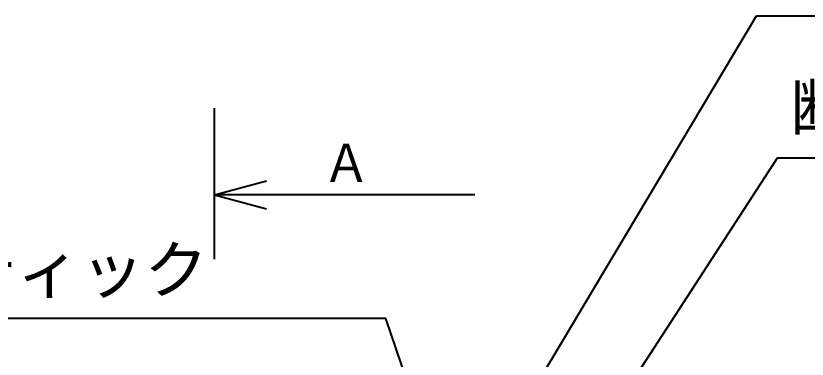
# Model space of a CAD drawing. Extents: x 443 to 1217, y -1921 to -677.
# Drawn here: x 676.18 to 718.46, y -742.26 to -723.9 of the extents above; entities that cross this region are included whole.
import ezdxf
from ezdxf.enums import TextEntityAlignment as Align

# ---------------------------------------------------------------- set-up
doc = ezdxf.new("R2010")
doc.units = 0
doc.header["$MEASUREMENT"] = 0
doc.layers.get('0').update_dxf_attribs({"linetype": 'CONTINUOUS'})
doc.layers.add('10', color=7, linetype='CONTINUOUS')
doc.layers.add('4', color=7, linetype='CONTINUOUS')
doc.styles.add('KNJYOKO', font='TXT', dxfattribs={"bigfont": 'BIGFONT'})
doc.styles.add('ｽﾀｲﾙ2', font='MS PGothic.ttf')

msp = doc.modelspace()

# ---------------------------------------------------------------- linework, layer by layer
at = {"color": 7, "linetype": 'Continuous'}
for p, q in [((702.641, -745.89), (715.755, -723.901)), ((715.755, -723.901), (738.912, -723.901)), ((704.959, -749.857), (716.882, -731.5)), ((716.882, -731.5), (744.029, -731.5)), ((695.953, -740.084), (657.975, -740.084)), ((699.874, -751.533), (695.953, -740.084))]:
    msp.add_line(p, q, dxfattribs=at)
at = {"layer": '4', "color": 3, "linetype": 'Continuous'}
for p, q in [((686.794, -736.915), (686.794, -728.839)), ((686.794, -733.477), (689.576, -732.731)), ((700.707, -733.477), (686.794, -733.477)), ((686.794, -733.477), (689.576, -734.222))]:
    msp.add_line(p, q, dxfattribs=at)

# ---------------------------------------------------------------- texts
at = {"layer": '10', "style": 'ｽﾀｲﾙ2'}
for tag, p in [('断熱被覆銅管等', (717.551, -730.85)), ('隙間用スティック', (659.169, -739.475))]:
    msp.add_attdef(tag, text='', height=2.5, dxfattribs=at).set_placement(p, align=Align.BOTTOM_LEFT)
at = {"layer": '4', "color": 3, "linetype": 'Continuous', "style": 'KNJYOKO'}
msp.add_text('Ａ', height=2.337, dxfattribs=at).set_placement((692.556, -733.013))

doc.saveas('drawing.dxf')
